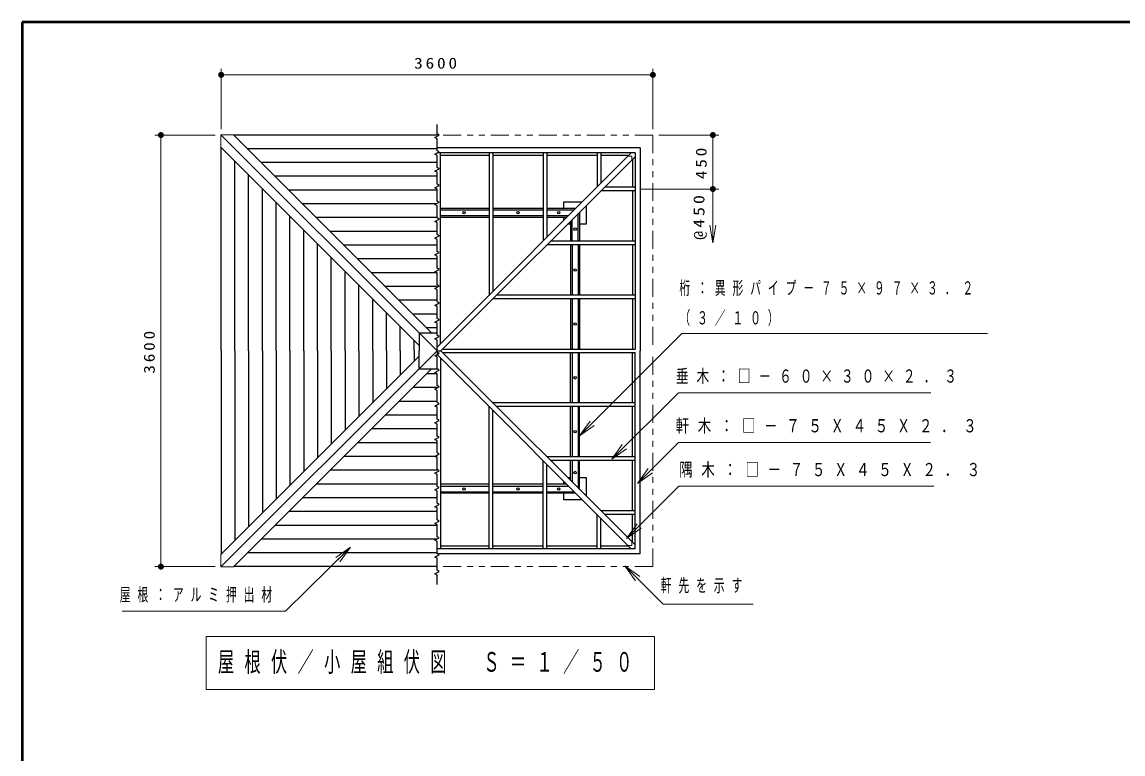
# Model space of a CAD drawing. Units: millimetres on the paper, with parts at other scales. Extents: x -385 to 8, y 0 to 267.
# Drawn here: x -385 to -201.4, y 144.9 to 267 of the extents above; entities that cross this region are included whole.
import ezdxf

# ---------------------------------------------------------------- set-up
doc = ezdxf.new("R2010")
doc.units = ezdxf.units.MM
doc.linetypes.add('USER1', pattern=[4.5, 2.5, -2])
doc.linetypes.add('USER3', pattern=[8, 3, -1, 1, -1, 1, -1])
doc.layers.add('LY_1', color=190, linetype='Continuous', lineweight=25)
doc.styles.add('ＭＳ ゴシック', font='')
doc.styles.get('ＭＳ ゴシック').set_extended_font_data('MS Gothic')

# ---------------------------------------------------------------- blocks, each defined once
blk = doc.blocks.new('filled_dot')
at = {"color": 0, "linetype": 'Continuous', "lineweight": -2, "const_width": 1.25}
blk.add_lwpolyline([(-0.625, 0, 1), (0.625, 0, 1)], format="xyb", close=True, dxfattribs=at)
blk = doc.blocks.new('open_arrow')
at = {"color": 0, "linetype": 'Continuous', "lineweight": -2}
blk.add_lwpolyline([(7.5, 1.25), (0, 0), (7.5, -1.25)], dxfattribs=at)

msp = doc.modelspace()

# ---------------------------------------------------------------- linework, layer by layer
at = {"layer": 'LY_1', "color": 7, "lineweight": 50}
for p, q in [((-385, 267), (-385, 0)), ((0, 267), (-385, 267))]:
    msp.add_line(p, q, dxfattribs=at)
at = {"layer": 'LY_1', "color": 7, "lineweight": 13}
for p, q in [((-351.788, 249.141), (-351.788, 259.188)), ((-279.788, 249.142), (-279.788, 259.188)), ((-351.788, 258.188), (-279.788, 258.188)), ((-352.788, 248.141), (-362.835, 248.141)), ((-361.835, 176.141), (-361.835, 248.141)), ((-278.788, 248.141), (-268.788, 248.141)), ((-269.788, 248.141), (-269.788, 239.141)), ((-281.728, 239.141), (-268.788, 239.141)), ((-269.788, 239.141), (-269.788, 230.141)), ((-292.038, 197.937), (-290.27, 200.412)), ((-292.038, 197.937), (-289.917, 200.058)), ((-289.563, 199.705), (-292.038, 197.937)), ((-286.661, 194.046), (-284.893, 196.521)), ((-286.661, 194.046), (-284.539, 196.167)), ((-284.186, 195.813), (-286.661, 194.046)), ((-282.352, 190.015), (-280.584, 192.49)), ((-282.352, 190.015), (-280.23, 192.137)), ((-279.877, 191.783), (-282.352, 190.015)), ((-284.2, 180.817), (-282.433, 183.292)), ((-284.2, 180.817), (-282.079, 182.938)), ((-281.726, 182.585), (-284.2, 180.817)), ((-332.687, 177.639), (-330.198, 179.387)), ((-330.198, 179.387), (-332.336, 177.282)), ((-330.198, 179.387), (-331.985, 176.926)), ((-352.788, 176.141), (-362.835, 176.141)), ((-284.439, 176.254), (-282.318, 174.132)), ((-284.439, 176.254), (-281.965, 174.486)), ((-282.672, 173.779), (-284.439, 176.254)), ((-354.312, 164.461), (-354.312, 155.661)), ((-279.512, 164.461), (-354.312, 164.461)), ((-279.512, 155.661), (-279.512, 164.461)), ((-354.312, 155.661), (-279.512, 155.661))]:
    msp.add_line(p, q, dxfattribs=at)
at = {"layer": 'LY_1', "color": 131}
for p, q in [((-318.788, 215.141), (-351.835, 248.188)), ((-318.788, 215.141), (-351.835, 248.188)), ((-316.702, 215.141), (-349.749, 248.188)), ((-318.788, 213.055), (-351.835, 246.102)), ((-318.788, 211.227), (-351.835, 178.181)), ((-318.788, 209.141), (-351.835, 176.095)), ((-318.788, 209.141), (-351.835, 176.095)), ((-316.702, 209.141), (-349.749, 176.095))]:
    msp.add_line(p, q, dxfattribs=at)
at = {"layer": 'LY_1', "color": 131, "lineweight": 13}
for p, q in [((-351.835, 246.102), (-351.835, 248.188)), ((-349.749, 248.188), (-351.835, 248.188)), ((-351.835, 178.181), (-351.835, 176.095)), ((-349.749, 176.095), (-351.835, 176.095))]:
    msp.add_line(p, q, dxfattribs=at)
at = {"layer": 'LY_1', "color": 4}
for p, q in [((-315.788, 248.141), (-349.702, 248.141)), ((-351.788, 212.141), (-351.788, 246.055)), ((-351.788, 212.141), (-351.788, 178.227)), ((-315.788, 176.141), (-349.702, 176.141))]:
    msp.add_line(p, q, dxfattribs=at)
at = {"layer": 'LY_1', "color": 7, "linetype": 'USER3', "lineweight": 13}
for p, q in [((-279.788, 248.141), (-315.788, 248.141)), ((-279.788, 248.141), (-279.788, 212.141)), ((-279.788, 176.141), (-279.788, 212.141)), ((-279.788, 176.141), (-315.788, 176.141))]:
    msp.add_line(p, q, dxfattribs=at)
at = {"layer": 'LY_1', "color": 12}
for p, q in [((-315.788, 245.862), (-347.423, 245.862)), ((-349.509, 212.141), (-349.509, 243.776)), ((-315.788, 243.563), (-345.124, 243.563)), ((-347.21, 212.141), (-347.21, 241.477)), ((-315.788, 241.264), (-342.825, 241.264)), ((-344.911, 212.141), (-344.911, 239.178)), ((-315.788, 238.966), (-340.526, 238.966)), ((-342.612, 212.141), (-342.612, 236.88)), ((-315.788, 236.667), (-338.228, 236.667)), ((-340.314, 212.141), (-340.314, 234.581)), ((-315.788, 234.368), (-335.929, 234.368)), ((-338.015, 212.141), (-338.015, 232.282)), ((-315.788, 232.069), (-333.63, 232.069)), ((-335.716, 212.141), (-335.716, 229.983)), ((-315.788, 229.771), (-331.331, 229.771)), ((-333.417, 212.141), (-333.417, 227.685)), ((-315.788, 227.472), (-329.032, 227.472)), ((-331.118, 212.141), (-331.118, 225.386)), ((-315.788, 225.173), (-326.734, 225.173)), ((-328.82, 212.141), (-328.82, 223.087)), ((-315.788, 222.874), (-324.435, 222.874)), ((-326.521, 212.141), (-326.521, 220.788)), ((-315.788, 220.575), (-322.136, 220.575)), ((-324.222, 212.141), (-324.222, 218.489)), ((-315.788, 218.277), (-319.837, 218.277)), ((-321.923, 212.141), (-321.923, 216.191)), ((-315.788, 215.978), (-317.539, 215.978)), ((-319.624, 212.141), (-319.624, 213.892)), ((-349.509, 212.141), (-349.509, 180.507)), ((-347.21, 212.141), (-347.21, 182.806)), ((-344.911, 212.141), (-344.911, 185.104)), ((-342.612, 212.141), (-342.612, 187.403)), ((-340.314, 212.141), (-340.314, 189.702)), ((-338.015, 212.141), (-338.015, 192.001)), ((-335.716, 212.141), (-335.716, 194.299)), ((-333.417, 212.141), (-333.417, 196.598)), ((-331.118, 212.141), (-331.118, 198.897)), ((-328.82, 212.141), (-328.82, 201.196)), ((-326.521, 212.141), (-326.521, 203.495)), ((-324.222, 212.141), (-324.222, 205.793)), ((-321.923, 212.141), (-321.923, 208.092)), ((-319.624, 212.141), (-319.624, 210.391)), ((-315.788, 208.305), (-317.539, 208.305)), ((-315.788, 206.006), (-319.837, 206.006)), ((-315.788, 203.707), (-322.136, 203.707)), ((-315.788, 201.409), (-324.435, 201.409)), ((-315.788, 199.11), (-326.734, 199.11)), ((-315.788, 196.811), (-329.032, 196.811)), ((-315.788, 194.512), (-331.331, 194.512)), ((-315.788, 192.214), (-333.63, 192.214)), ((-315.788, 189.915), (-335.929, 189.915)), ((-315.788, 187.616), (-338.228, 187.616)), ((-315.788, 185.317), (-340.526, 185.317)), ((-315.788, 183.018), (-342.825, 183.018)), ((-315.788, 180.72), (-345.124, 180.72)), ((-315.788, 178.421), (-347.423, 178.421))]:
    msp.add_line(p, q, dxfattribs=at)
at = {"layer": 'LY_1', "color": 7}
for p, q in [((-281.903, 246.027), (-315.788, 246.027)), ((-282.765, 245.164), (-315.788, 245.164)), ((-315.788, 212.778), (-283.401, 245.164)), ((-315.188, 213.378), (-315.188, 245.202)), ((-307.088, 244.733), (-315.188, 244.733)), ((-315.152, 212.141), (-282.765, 244.528)), ((-307.088, 245.164), (-307.088, 221.478)), ((-306.488, 245.164), (-306.488, 222.078)), ((-298.088, 244.733), (-306.488, 244.733)), ((-298.088, 245.164), (-298.088, 230.478)), ((-297.488, 245.164), (-297.488, 231.078)), ((-289.088, 244.733), (-297.488, 244.733)), ((-289.088, 245.164), (-289.088, 239.478)), ((-288.488, 245.164), (-288.488, 240.078)), ((-283.832, 244.733), (-288.488, 244.733)), ((-282.765, 245.164), (-282.765, 212.441)), ((-281.903, 246.027), (-281.903, 212.141)), ((-283.196, 244.097), (-283.196, 239.441)), ((-282.765, 238.841), (-288.452, 238.841)), ((-282.765, 239.441), (-287.852, 239.441)), ((-283.196, 238.841), (-283.196, 230.441)), ((-294.638, 236.991), (-291.574, 236.991)), ((-294.638, 235.891), (-294.638, 236.991)), ((-307.088, 235.891), (-315.188, 235.891)), ((-315.188, 235.655), (-307.088, 235.655)), ((-298.088, 235.891), (-306.488, 235.891)), ((-306.488, 235.655), (-298.088, 235.655)), ((-292.674, 235.891), (-297.488, 235.891)), ((-297.488, 235.655), (-292.91, 235.655)), ((-292.038, 235.256), (-292.038, 230.441)), ((-290.938, 236.355), (-290.938, 233.291)), ((-315.188, 234.697), (-307.088, 234.697)), ((-307.088, 234.391), (-315.188, 234.391)), ((-306.488, 234.697), (-298.088, 234.697)), ((-298.088, 234.391), (-306.488, 234.391)), ((-297.488, 234.697), (-293.868, 234.697)), ((-294.174, 234.391), (-297.488, 234.391)), ((-294.638, 233.928), (-294.638, 234.391)), ((-293.538, 233.291), (-294.002, 233.291)), ((-293.538, 233.756), (-293.538, 230.441)), ((-293.232, 230.441), (-293.232, 234.062)), ((-292.275, 230.441), (-292.275, 235.02)), ((-290.938, 233.291), (-292.038, 233.291)), ((-282.765, 229.841), (-297.452, 229.841)), ((-282.765, 230.441), (-296.852, 230.441)), ((-293.538, 229.841), (-293.538, 221.441)), ((-293.232, 229.841), (-293.232, 221.441)), ((-292.275, 229.841), (-292.275, 221.441)), ((-292.038, 229.841), (-292.038, 221.441)), ((-283.196, 229.841), (-283.196, 221.441)), ((-282.765, 220.841), (-306.452, 220.841)), ((-282.765, 221.441), (-305.852, 221.441)), ((-293.538, 220.841), (-293.538, 212.441)), ((-293.232, 220.841), (-293.232, 212.441)), ((-292.275, 220.841), (-292.275, 212.441)), ((-292.038, 220.841), (-292.038, 212.441)), ((-283.196, 220.841), (-283.196, 212.441)), ((-315.788, 212.141), (-315.788, 212.778)), ((-315.788, 212.141), (-315.152, 212.141)), ((-315.788, 212.141), (-315.788, 211.505)), ((-315.788, 212.141), (-315.152, 212.141)), ((-315.788, 211.505), (-283.401, 179.118)), ((-315.152, 212.141), (-282.765, 179.755)), ((-314.852, 212.441), (-282.765, 212.441)), ((-314.852, 211.841), (-282.765, 211.841)), ((-293.538, 203.441), (-293.538, 211.841)), ((-293.232, 211.841), (-293.232, 203.441)), ((-292.275, 211.841), (-292.275, 203.441)), ((-292.038, 203.441), (-292.038, 211.841)), ((-283.196, 203.441), (-283.196, 211.841)), ((-282.765, 179.118), (-282.765, 211.841)), ((-281.903, 178.256), (-281.903, 212.141)), ((-315.188, 210.905), (-315.188, 179.081)), ((-307.088, 179.118), (-307.088, 202.805)), ((-306.488, 179.118), (-306.488, 202.205)), ((-282.765, 203.441), (-306.452, 203.441)), ((-282.765, 202.841), (-305.852, 202.841)), ((-293.538, 194.441), (-293.538, 202.841)), ((-293.232, 202.841), (-293.232, 194.441)), ((-292.275, 202.841), (-292.275, 194.441)), ((-292.038, 194.441), (-292.038, 202.841)), ((-283.196, 194.441), (-283.196, 202.841)), ((-298.088, 179.118), (-298.088, 193.805)), ((-297.488, 179.118), (-297.488, 193.205)), ((-282.765, 194.441), (-297.452, 194.441)), ((-282.765, 193.841), (-296.852, 193.841)), ((-293.538, 190.527), (-293.538, 193.841)), ((-293.232, 193.841), (-293.232, 190.221)), ((-292.275, 193.841), (-292.275, 189.263)), ((-292.038, 189.027), (-292.038, 193.841)), ((-283.196, 185.441), (-283.196, 193.841)), ((-294.002, 190.991), (-293.538, 190.991)), ((-292.038, 190.991), (-290.938, 190.991)), ((-290.938, 190.991), (-290.938, 187.928)), ((-307.088, 189.891), (-315.188, 189.891)), ((-315.188, 189.586), (-307.088, 189.586)), ((-298.088, 189.891), (-306.488, 189.891)), ((-306.488, 189.586), (-298.088, 189.586)), ((-294.174, 189.891), (-297.488, 189.891)), ((-297.488, 189.586), (-293.868, 189.586)), ((-294.638, 189.891), (-294.638, 190.355)), ((-315.188, 188.628), (-307.088, 188.628)), ((-307.088, 188.391), (-315.188, 188.391)), ((-306.488, 188.628), (-298.088, 188.628)), ((-298.088, 188.391), (-306.488, 188.391)), ((-297.488, 188.628), (-292.91, 188.628)), ((-292.674, 188.391), (-297.488, 188.391)), ((-294.638, 187.291), (-294.638, 188.391)), ((-291.574, 187.291), (-294.638, 187.291)), ((-289.088, 179.118), (-289.088, 184.805)), ((-288.488, 179.118), (-288.488, 184.205)), ((-282.765, 185.441), (-288.452, 185.441)), ((-282.765, 184.841), (-287.852, 184.841)), ((-283.196, 180.186), (-283.196, 184.841)), ((-282.765, 179.118), (-315.788, 179.118)), ((-281.903, 178.256), (-315.788, 178.256)), ((-307.088, 179.549), (-315.188, 179.549)), ((-298.088, 179.549), (-306.488, 179.549)), ((-289.088, 179.549), (-297.488, 179.549)), ((-283.832, 179.549), (-288.488, 179.549))]:
    msp.add_line(p, q, dxfattribs=at)
at = {"layer": 'LY_1', "color": 7, "linetype": 'USER1', "lineweight": 13}
for p, q in [((-283.312, 244.618), (-283.948, 244.618)), ((-283.312, 244.618), (-283.312, 243.981)), ((-283.312, 179.665), (-283.312, 180.301)), ((-283.312, 179.665), (-283.948, 179.665))]:
    msp.add_line(p, q, dxfattribs=at)
at = {"layer": 'LY_1', "color": 2}
for p, q in [((-318.788, 215.141), (-318.788, 212.141)), ((-315.788, 212.141), (-318.788, 215.141)), ((-318.788, 215.141), (-315.788, 215.141)), ((-315.788, 212.141), (-318.788, 215.141)), ((-315.788, 212.141), (-318.788, 209.141)), ((-318.788, 209.141), (-318.788, 212.141)), ((-315.788, 212.141), (-318.788, 209.141)), ((-318.788, 209.141), (-315.788, 209.141))]:
    msp.add_line(p, q, dxfattribs=at)
at = {"layer": 'LY_1', "color": 7}
msp.add_lwpolyline([(-315.788, 173.148), (-315.788, 174.732), (-316.134, 174.932), (-315.442, 175.332), (-315.788, 175.532), (-315.788, 177.532), (-316.134, 177.732), (-315.442, 178.132), (-315.788, 178.332), (-315.788, 180.332), (-316.134, 180.532), (-315.442, 180.932), (-315.788, 181.132), (-315.788, 183.132), (-316.134, 183.332), (-315.442, 183.732), (-315.788, 183.932), (-315.788, 185.932), (-316.134, 186.132), (-315.442, 186.532), (-315.788, 186.732), (-315.788, 188.732), (-316.134, 188.932), (-315.442, 189.332), (-315.788, 189.532), (-315.788, 191.532), (-316.134, 191.732), (-315.442, 192.132), (-315.788, 192.332), (-315.788, 194.332), (-316.134, 194.532), (-315.442, 194.932), (-315.788, 195.132), (-315.788, 197.132), (-316.134, 197.332), (-315.442, 197.732), (-315.788, 197.932), (-315.788, 199.932), (-316.134, 200.132), (-315.442, 200.532), (-315.788, 200.732), (-315.788, 202.732), (-316.134, 202.932), (-315.442, 203.332), (-315.788, 203.532), (-315.788, 205.532), (-316.134, 205.732), (-315.442, 206.132), (-315.788, 206.332), (-315.788, 208.332), (-316.134, 208.532), (-315.442, 208.932), (-315.788, 209.132), (-315.788, 211.132), (-316.134, 211.332), (-315.442, 211.732), (-315.788, 211.932), (-315.788, 213.932), (-316.134, 214.132), (-315.442, 214.532), (-315.788, 214.732), (-315.788, 216.732), (-316.134, 216.932), (-315.442, 217.332), (-315.788, 217.532), (-315.788, 219.532), (-316.134, 219.732), (-315.442, 220.132), (-315.788, 220.332), (-315.788, 222.332), (-316.134, 222.532), (-315.442, 222.932), (-315.788, 223.132), (-315.788, 225.132), (-316.134, 225.332), (-315.442, 225.732), (-315.788, 225.932), (-315.788, 227.932), (-316.134, 228.132), (-315.442, 228.532), (-315.788, 228.732), (-315.788, 230.732), (-316.134, 230.932), (-315.442, 231.332), (-315.788, 231.532), (-315.788, 233.532), (-316.134, 233.732), (-315.442, 234.132), (-315.788, 234.332), (-315.788, 236.332), (-316.134, 236.532), (-315.442, 236.932), (-315.788, 237.132), (-315.788, 239.132), (-316.134, 239.332), (-315.442, 239.732), (-315.788, 239.932), (-315.788, 241.932), (-316.134, 242.132), (-315.442, 242.532), (-315.788, 242.732), (-315.788, 244.732), (-316.134, 244.932), (-315.442, 245.332), (-315.788, 245.532), (-315.788, 247.532), (-316.134, 247.732), (-315.442, 248.132), (-315.788, 248.332), (-315.788, 249.916)], dxfattribs=at)
at = {"layer": 'LY_1', "color": 7, "lineweight": 13}
for points in [[(-292.038, 197.937), (-274.968, 215.007), (-223.956, 215.007)], [(-286.661, 194.046), (-275.543, 205.163), (-233.453, 205.163)], [(-282.352, 190.015), (-275.498, 196.869), (-233.498, 196.869)], [(-284.2, 180.817), (-275.453, 189.564), (-232.912, 189.564)], [(-330.198, 179.387), (-341.046, 168.705), (-368.28, 168.705)], [(-284.439, 176.254), (-278.075, 169.89), (-263.06, 169.89)]]:
    msp.add_lwpolyline(points, dxfattribs=at)
at = {"layer": 'LY_1', "color": 7}
for centre in [(-311.288, 235.176), (-302.288, 235.176), (-295.488, 235.176), (-292.754, 232.441), (-292.754, 225.641), (-292.754, 216.641), (-292.754, 207.641), (-292.754, 198.641), (-292.754, 191.841), (-311.288, 189.107), (-302.288, 189.107), (-295.488, 189.107)]:
    msp.add_circle(centre, 0.2, dxfattribs=at)

# ---------------------------------------------------------------- block references
at = {"layer": 'LY_1', "color": 7, "lineweight": 13, "xscale": 0.4, "yscale": 0.4}
msp.add_blockref('filled_dot', (-351.788, 258.188), dxfattribs=at)
at = {"layer": 'LY_1', "color": 7, "lineweight": 13}
for name, p, xscale, yscale, rotation in [('filled_dot', (-279.788, 258.188), 0.4, 0.4, 180), ('filled_dot', (-361.835, 248.141), 0.4, 0.4, 270), ('filled_dot', (-269.788, 248.141), 0.4, 0.4, 270), ('filled_dot', (-269.788, 239.141), 0.4, 0.4, 90), ('filled_dot', (-269.788, 239.141), 0.399, 0.399, 270), ('open_arrow', (-269.788, 230.141), 0.399, 0.399, 90), ('filled_dot', (-361.835, 176.141), 0.4, 0.4, 90)]:
    msp.add_blockref(name, p, dxfattribs=dict(at, xscale=xscale, yscale=yscale, rotation=rotation))

# ---------------------------------------------------------------- texts
at = {"layer": 'LY_1', "color": 7, "style": 'ＭＳ ゴシック'}
for s, insert, char_height, attachment_point in [('\\T1.33;\\W1.15;3600', (-315.788, 259.188), 1.833, 8), ('\\T1.64;\\W0.6;桁：異形パイプ－７５×９７×３．２', (-275.373, 222.507), 2.199, 4), ('\\T1.64;\\W0.6;（３／１０）\u3000\u3000\u3000\u3000\u3000\u3000\u3000\u3000\u3000\u3000\u3000', (-275.373, 217.507), 2.199, 4), ('\\T1.64;\\W0.7;垂木：□－６０×３０×２．３', (-275.946, 207.813), 2.199, 4), ('\\T1.64;\\W0.75;軒木：□－７５Ｘ４５Ｘ２．３', (-275.993, 199.519), 2.199, 4), ('\\T1.64;\\W0.75;隅木：□－７５Ｘ４５Ｘ２．３', (-275.407, 192.214), 2.199, 4), ('\\T1.64;\\W0.6;軒先を示す', (-278.476, 172.89), 2.199, 4), ('\\T1.64;\\W0.6;屋根：アルミ押出材', (-368.696, 171.355), 2.199, 4), ('\\T1.64;\\W0.6;屋根伏／小屋組伏図\u3000Ｓ＝１／５０', (-316.912, 160.061), 3.299, 5)]:
    msp.add_mtext(s, dxfattribs=dict(at, insert=insert, char_height=char_height, attachment_point=attachment_point))
at = {"layer": 'LY_1', "color": 7, "char_height": 1.833, "attachment_point": 8, "rotation": 90, "style": 'ＭＳ ゴシック'}
for s, insert in [('\\T1.33;\\W1.15;450', (-270.788, 243.641)), ('\\T1.33;\\W1.2;@450', (-270.788, 234.641)), ('\\T1.33;\\W1.15;3600', (-362.835, 212.141))]:
    msp.add_mtext(s, dxfattribs=dict(at, insert=insert))

doc.saveas('drawing.dxf')
